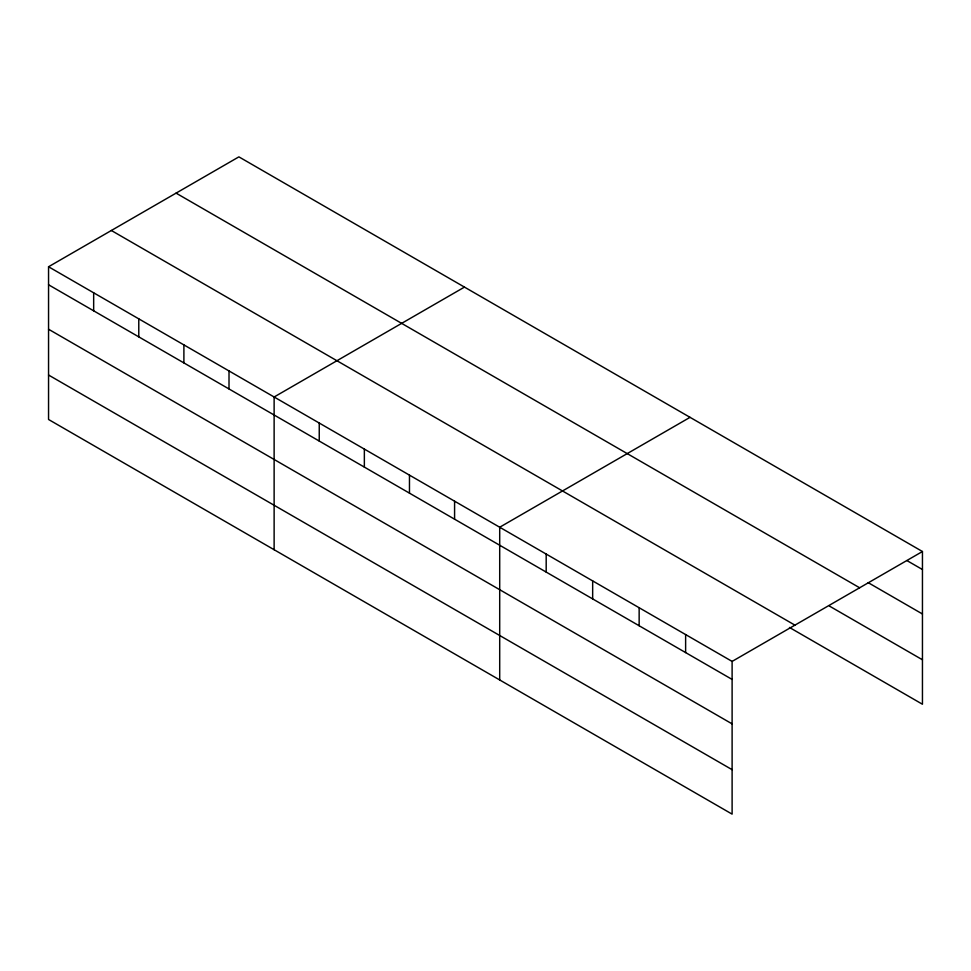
<?xml version="1.0" encoding="UTF-8"?>
<svg xmlns="http://www.w3.org/2000/svg" width="971" height="971" viewBox="0 0 971 971"><rect width="100%" height="100%" fill="white"/><g stroke="black" fill="none" stroke-linecap="round" stroke-linejoin="round"><path stroke-width="1.46" d="M48.55 266.758L732.11 661.409L732.11 814.135L48.55 419.484L48.55 266.758L238.89 156.865L922.45 551.516L922.45 704.242L789.459 627.46M464.466 287.1L274.125 396.993L274.125 549.72M690.041 417.336L499.701 527.229L499.701 679.955M732.11 661.409L922.45 551.516M906.95 560.583L922.45 569.528M868.22 582.673L922.45 613.988M176.079 193.132L859.638 587.783M829.489 606.11L922.45 659.782M111.362 230.491L794.921 625.142M48.55 284.77L732.11 679.421M48.55 329.23L732.11 723.88M48.55 375.024L732.11 769.675M685.623 634.573L685.623 652.585M639.149 607.737L639.149 625.749M592.662 580.901L592.662 598.913M546.188 554.065L546.188 572.077M454.586 501.182L454.586 519.194M409.471 475.135L409.471 493.147M364.356 449.088L364.356 467.1M319.241 423.04L319.241 441.052M229.01 370.946L229.01 388.958M183.895 344.899L183.895 362.911M138.78 318.852L138.78 336.864M93.665 292.805L93.665 310.817"/></g></svg>
